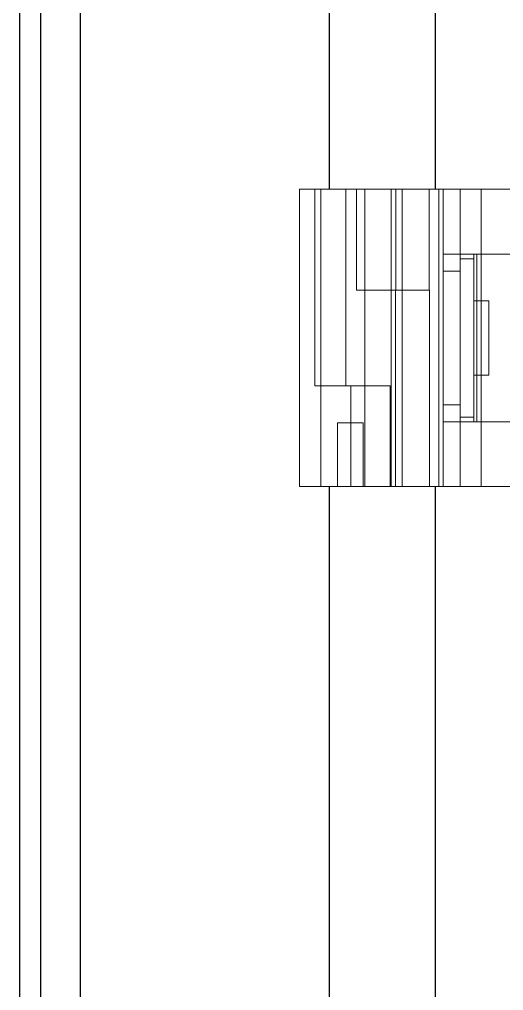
# Model space of a CAD drawing. Header units: millimetres. Extents: x 37984 to 70752, y 14140 to 37584.
# Drawn here: x 45789.48 to 45812.29, y 28325.41 to 28371.14 of the extents above; entities that cross this region are included whole.
import ezdxf

# ---------------------------------------------------------------- set-up
doc = ezdxf.new("R2010")
doc.units = ezdxf.units.MM
doc.set_wipeout_variables(frame=1)
doc.layers.add('! NO PLOT !', color=7, linetype='Continuous', true_color=0xff75dd, plot=False)
doc.layers.add('000-PI-Oprema', color=30, linetype='Continuous', lineweight=5)
doc.layers.add('002-PI-Kabelska kanalica', color=150, linetype='Continuous')
doc.layers.add('004-PI-DIN Šina', color=3, linetype='Continuous')

# ---------------------------------------------------------------- blocks, each defined once
blk = doc.blocks.new('*U528')
at = {"layer": '002-PI-Kabelska kanalica'}
blk.add_line((-20, -100), (-20, 120), dxfattribs=at)
blk = doc.blocks.new('8606.000_montažna')
at = {"layer": '! NO PLOT !'}
blk.add_line((51182.395, 38449.418), (51182.395, 36559.418), dxfattribs=at)
blk = doc.blocks.new('spojnica')
at = {"layer": '! NO PLOT !', "transparency": 33554687}
blk.add_line((44768.495, 28811.504), (44768.495, 26919.404), dxfattribs=at)
blk = doc.blocks.new('TE-18-2 - 48290501')
blk.add_wipeout([(46994.751, 28609.66), (47001.664, 28609.66), (47001.664, 28635.027), (47015.664, 28635.027), (47015.664, 28609.66), (47022.577, 28609.66), (47022.577, 28595.455), (47015.664, 28595.455), (47015.664, 28592.163), (47001.664, 28592.163), (47001.664, 28595.455), (46994.751, 28595.455)]).dxf.layer = '000-PI-Oprema'
at = {"layer": '000-PI-Oprema'}
for p, q in [((47001.664, 28633.227), (47001.664, 28635.027)), ((47001.664, 28635.027), (47001.664, 28635.027)), ((47015.664, 28635.027), (47001.664, 28635.027)), ((47015.664, 28635.027), (47015.664, 28634.309)), ((47015.664, 28635.027), (47015.664, 28635.027)), ((47006.414, 28634.309), (47006.414, 28632.848)), ((47006.414, 28634.309), (47015.664, 28634.309)), ((47015.664, 28632.848), (47015.664, 28634.309)), ((47001.664, 28634.027), (47001.664, 28634.027)), ((47015.664, 28634.027), (47001.664, 28634.027)), ((47015.664, 28634.027), (47015.664, 28634.027)), ((47001.664, 28632.027), (47001.664, 28633.227)), ((47001.664, 28633.227), (47001.664, 28633.227)), ((47004.664, 28633.227), (47001.664, 28633.227)), ((47004.664, 28633.227), (47004.664, 28633.227)), ((47004.664, 28633.227), (47004.664, 28632.027)), ((47015.664, 28632.848), (47006.414, 28632.848)), ((47006.414, 28632.848), (47006.414, 28630.758)), ((47015.664, 28632.848), (47015.664, 28630.713)), ((47006.414, 28632.61), (47001.664, 28632.61)), ((47015.664, 28632.344), (47010.914, 28632.344)), ((47010.914, 28630.492), (47010.914, 28632.344)), ((47001.664, 28630.713), (47001.664, 28632.027)), ((47001.664, 28632.027), (47001.664, 28632.027)), ((47004.664, 28632.027), (47001.664, 28632.027)), ((47015.664, 28631.949), (47001.664, 28631.949)), ((47004.664, 28632.027), (47004.664, 28632.027)), ((47006.414, 28630.758), (47001.664, 28630.758)), ((47001.664, 28628.463), (47001.664, 28630.713)), ((47001.664, 28630.713), (47015.664, 28630.713)), ((47010.914, 28630.501), (47001.664, 28630.501)), ((47015.664, 28630.492), (47010.914, 28630.492)), ((47010.914, 28628.907), (47010.914, 28630.492)), ((47015.664, 28630.713), (47015.664, 28628.463)), ((47001.664, 28630.195), (47015.664, 28630.195)), ((47001.664, 28628.907), (47010.914, 28628.907)), ((47015.664, 28628.922), (47010.914, 28628.922)), ((47001.664, 28625.113), (47001.664, 28628.463)), ((47001.664, 28628.463), (47015.664, 28628.463)), ((47001.664, 28628.263), (47001.664, 28628.263)), ((47001.664, 28628.263), (47004.714, 28628.263)), ((47004.714, 28628.263), (47004.714, 28628.263)), ((47005.514, 28628.263), (47004.714, 28628.263)), ((47004.714, 28626.813), (47004.714, 28628.263)), ((47005.514, 28628.263), (47011.814, 28628.263)), ((47005.514, 28627.463), (47005.514, 28628.263)), ((47012.614, 28628.263), (47011.814, 28628.263)), ((47011.814, 28628.263), (47011.814, 28627.463)), ((47012.614, 28628.263), (47012.614, 28628.263)), ((47012.614, 28628.263), (47015.664, 28628.263)), ((47012.614, 28628.263), (47012.614, 28626.813)), ((47015.664, 28628.463), (47015.664, 28625.113)), ((47015.664, 28628.263), (47015.664, 28628.263)), ((47001.664, 28627.463), (47001.664, 28627.463)), ((47001.664, 28627.463), (47004.937, 28627.463)), ((47004.937, 28626.813), (47004.937, 28627.463)), ((47005.514, 28627.463), (47004.937, 28627.463)), ((47005.514, 28627.463), (47011.814, 28627.463)), ((47012.391, 28627.463), (47011.814, 28627.463)), ((47012.391, 28627.463), (47012.391, 28626.813)), ((47012.391, 28627.463), (47015.664, 28627.463)), ((47015.664, 28627.463), (47015.664, 28627.463)), ((47004.714, 28626.813), (47004.714, 28618.243)), ((47004.714, 28626.813), (47004.714, 28626.813)), ((47004.714, 28626.813), (47004.937, 28626.813)), ((47004.937, 28626.813), (47012.391, 28626.813)), ((47006.914, 28626.813), (47006.914, 28626.813)), ((47006.914, 28626.813), (47006.914, 28626.113)), ((47010.414, 28626.813), (47010.414, 28626.813)), ((47010.414, 28626.813), (47010.414, 28626.113)), ((47012.391, 28626.813), (47012.614, 28626.813)), ((47012.614, 28626.813), (47012.614, 28626.813)), ((47012.614, 28618.243), (47012.614, 28626.813)), ((47001.664, 28626.463), (47015.664, 28626.463)), ((47004.714, 28626.663), (47004.714, 28626.663)), ((47004.714, 28626.663), (47012.614, 28626.663)), ((47012.614, 28626.663), (47012.614, 28626.663)), ((47006.914, 28626.113), (47010.414, 28626.113)), ((47006.914, 28626.113), (47006.914, 28626.113)), ((47010.414, 28626.113), (47010.414, 28626.113))]:
    blk.add_line(p, q, dxfattribs=at)
blk = doc.blocks.new('*U529')
at = {"layer": '004-PI-DIN Šina'}
blk.add_lwpolyline([(220, -17.5), (220, 17.5), (0, 17.5), (0, -17.5)], close=True, dxfattribs=at)
blk.add_lwpolyline([(0, -12.5), (220, -12.5)], dxfattribs=at)

msp = doc.modelspace()

# ---------------------------------------------------------------- block references
for name, p, rotation in [('*U528', (45770.483, 28339.404), 180), ('*U529', (45821.574, 28439.404), 270)]:
    msp.add_blockref(name, p, dxfattribs=dict(rotation=rotation))
at = {"layer": '000-PI-Oprema'}
for name, p in [('8606.000_montažna', (-5392.912, -9740.014)), ('spojnica', (1023.847, -100))]:
    msp.add_blockref(name, p, dxfattribs=at)

# ---------------------------------------------------------------- next in the draw order: block references
at = {"layer": '000-PI-Oprema', "rotation": 89.99999999999999}
msp.add_blockref('TE-18-2 - 48290501', (74437.701, -18652.521), dxfattribs=at)

doc.saveas('drawing.dxf')
